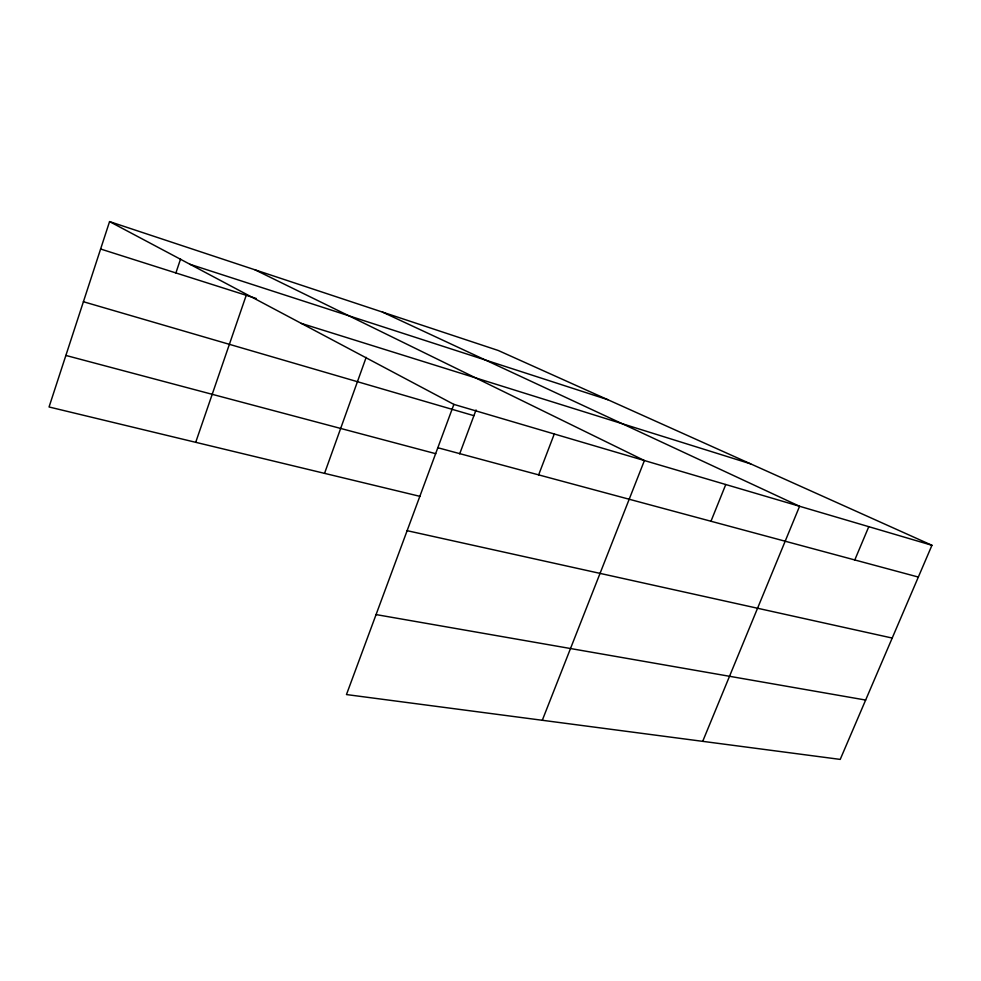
<?xml version="1.0" encoding="UTF-8"?>
<svg xmlns="http://www.w3.org/2000/svg" width="981" height="981" viewBox="0 0 981 981"><rect width="100%" height="100%" fill="white"/><g stroke="black" fill="none" stroke-linecap="round" stroke-linejoin="round"><path stroke-width="1.47" d="M109.565 221.596L453.872 404.393L346.465 694.56L840.214 759.404L931.95 545.289L498.225 350.475L109.565 221.596L49.05 406.98L419.991 496.361M175.893 272.939L180.553 259.033M195.709 442.321L246.231 295.293M324.539 473.369L366.171 357.354M459.684 453.847L476.043 409.96M538.643 474.878L554.277 433.982M542.297 720.275L644.407 460.543L254.986 269.812M710.967 521.254L725.768 484.528M702.703 741.342L799.576 506.282L382.418 312.068M854.782 559.955L868.786 526.674M376.066 614.584L865.647 700.054M407.127 530.684L892.207 638.055M65.874 355.441L435.785 453.713M437.82 447.741L918.339 577.061M83.41 301.731L473.909 415.686M453.872 404.393L931.95 545.289M301.302 323.387L750.698 463.878M100.614 249.015L256.249 298.482M190.007 264.306L607.779 399.684"/></g></svg>
